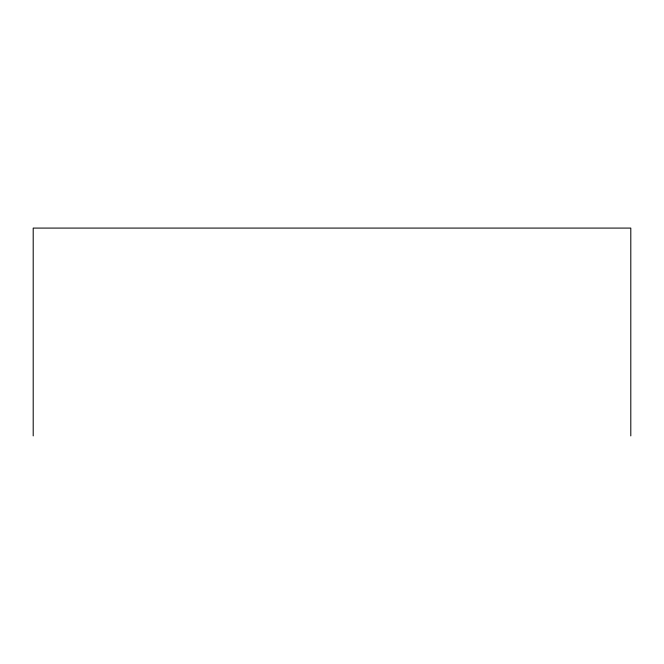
<?xml version="1.0" encoding="UTF-8"?>
<svg xmlns="http://www.w3.org/2000/svg" width="664" height="664" viewBox="0 0 664 664"><rect width="100%" height="100%" fill="white"/><g stroke="black" fill="none" stroke-linecap="round" stroke-linejoin="round"><path stroke-width="1" d="M630.8 435.916L630.8 228.084L33.2 228.084L33.2 435.916"/></g></svg>
